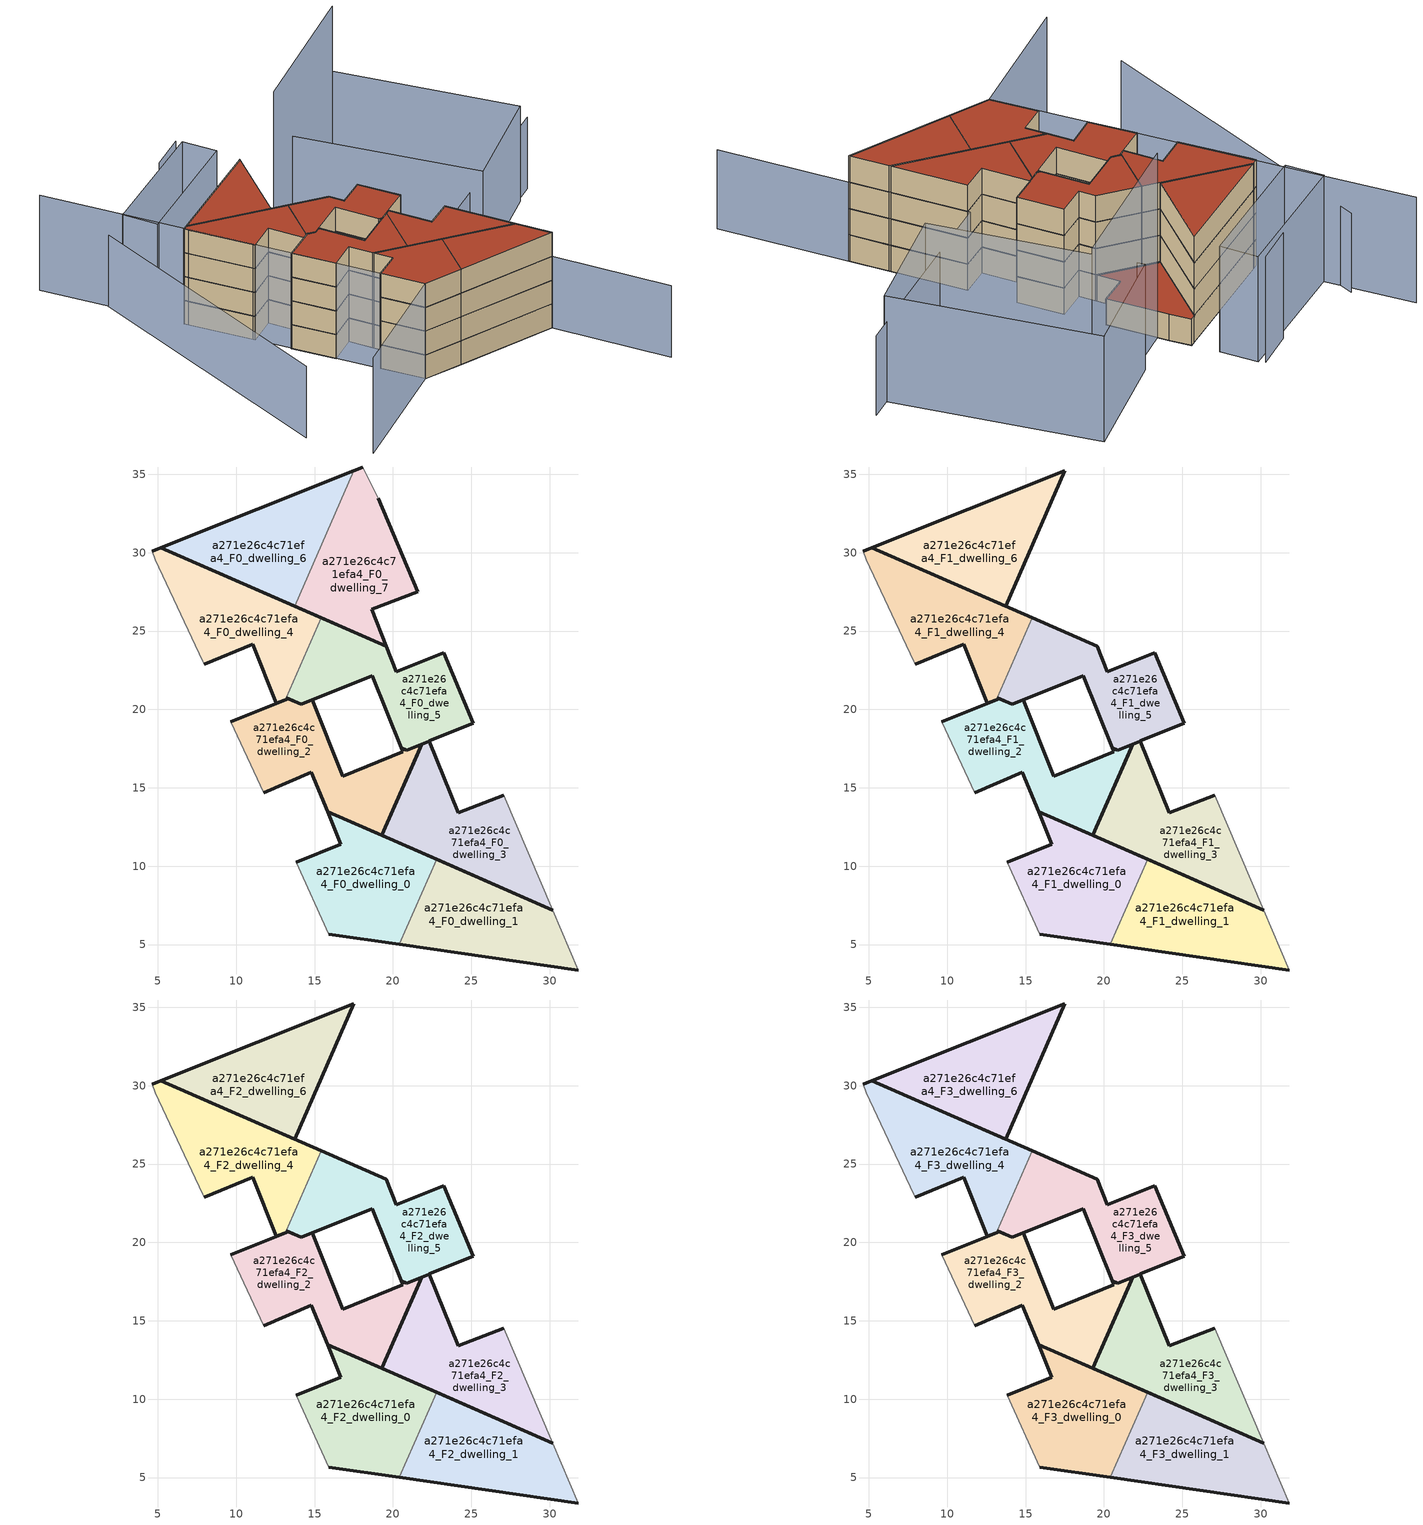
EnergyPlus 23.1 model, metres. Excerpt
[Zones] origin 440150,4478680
a271e26c4c71efa4_F0_dwelling_0
 floor ground (EU_floor_Construction): 20.41,5.02 22.78,10.44 15.83,13.48 16.68,11.39 13.83,10.24 15.92,5.67 z0
 wall outside (EU_wall_Construction): 20.41,5.02 15.92,5.67 / 13.83,10.24 16.68,11.39 15.83,13.48 22.78,10.44 z0:3
 wall adiabatic (EU_wall_Construction): 15.92,5.67 13.83,10.24 z0:3
 wall to a271e26c4c71efa4_F0_dwelling_1 (EU_wall_Construction): 22.78,10.44 20.41,5.02 z0:3
a271e26c4c71efa4_F0_dwelling_1
 floor ground (EU_floor_Construction): 31.83,3.38 30.21,7.2 22.78,10.44 20.41,5.02 z0
 wall outside (EU_wall_Construction): 22.78,10.44 30.21,7.2 / 31.83,3.38 20.41,5.02 z0:3
 wall adiabatic (EU_wall_Construction): 30.21,7.2 31.83,3.38 z0:3
a271e26c4c71efa4_F0_dwelling_2
 floor ground (EU_floor_Construction): 19.3,11.96 21.54,17.1 21.85,17.78 22.32,17.97 22.32,17.98 20.88,17.4 20.52,17.55 20.62,17.29 16.81,15.74 14.86,20.62 14.15,20.33 13.33,20.69 9.66,19.22 11.76,14.69 14.8,16 15.83,13.48 z0
 wall outside (EU_wall_Construction): 9.66,19.22 13.33,20.69 14.15,20.33 14.86,20.62 16.81,15.74 20.62,17.29 20.52,17.55 20.88,17.4 22.32,17.98 22.32,17.97 21.85,17.78 21.54,17.1 19.3,11.96 15.83,13.48 14.8,16 11.76,14.69 z0:3
 wall adiabatic (EU_wall_Construction): 11.76,14.69 9.66,19.22 z0:3
a271e26c4c71efa4_F0_dwelling_3
 floor ground (EU_floor_Construction): 30.21,7.2 27.08,14.54 24.17,13.4 22.32,17.97 21.85,17.78 19.3,11.96 z0
 wall outside (EU_wall_Construction): 30.21,7.2 19.3,11.96 21.85,17.78 22.32,17.97 24.17,13.4 27.08,14.54 z0:3
 wall adiabatic (EU_wall_Construction): 27.08,14.54 30.21,7.2 z0:3
a271e26c4c71efa4_F0_dwelling_4
 floor ground (EU_floor_Construction): 13.33,20.69 13.18,20.75 15.41,25.86 5.19,30.33 4.63,30.1 4.85,29.56 7.87,23.07 7.96,22.88 11.06,24.16 12.56,20.38 z0
 wall outside (EU_wall_Construction): 4.63,30.1 5.19,30.33 15.41,25.86 / 13.18,20.75 13.33,20.69 12.56,20.38 11.06,24.16 7.96,22.88 z0:3
 wall adiabatic (EU_wall_Construction): 7.96,22.88 7.87,23.07 4.85,29.56 4.63,30.1 z0:3
 wall to a271e26c4c71efa4_F0_dwelling_5 (EU_wall_Construction): 15.41,25.86 13.18,20.75 z0:3
a271e26c4c71efa4_F0_dwelling_5
 floor ground (EU_floor_Construction): 25.13,19.13 23.24,23.63 20.23,22.42 19.58,24.04 15.41,25.86 13.18,20.75 14.14,20.33 14.15,20.33 18.67,22.15 20.52,17.55 20.88,17.39 22.32,17.98 22.31,18.01 z0
 wall outside (EU_wall_Construction): 15.41,25.86 19.58,24.04 20.23,22.42 23.24,23.63 25.13,19.13 22.31,18.01 22.32,17.98 20.88,17.39 20.52,17.55 18.67,22.15 14.15,20.33 14.14,20.33 13.18,20.75 z0:3
a271e26c4c71efa4_F0_dwelling_6
 floor ground (EU_floor_Construction): 13.73,26.59 17.51,35.24 5.19,30.33 z0
 wall outside (EU_wall_Construction): 13.73,26.59 5.19,30.33 17.51,35.24 z0:3
 wall to a271e26c4c71efa4_F0_dwelling_7 (EU_wall_Construction): 17.51,35.24 13.73,26.59 z0:3
a271e26c4c71efa4_F0_dwelling_7
 floor ground (EU_floor_Construction): 19.58,24.04 18.66,26.38 21.57,27.51 19.06,33.46 18.08,35.47 17.51,35.24 13.73,26.59 z0
 wall outside (EU_wall_Construction): 17.51,35.24 18.08,35.47 / 19.06,33.46 21.57,27.51 18.66,26.38 19.58,24.04 13.73,26.59 z0:3
 wall adiabatic (EU_wall_Construction): 18.08,35.47 19.06,33.46 z0:3
 roof outside (EU_roof_Construction): 19.06,33.46 21.57,27.51 18.66,26.38 19.58,24.04 13.73,26.59 17.51,35.24 18.08,35.47 z3
a271e26c4c71efa4_F1_dwelling_0
 floor to a271e26c4c71efa4_F0_dwelling_0 (EU_floor_Construction): 20.41,5.02 22.78,10.44 15.83,13.48 16.68,11.39 13.83,10.24 15.92,5.67 z3
 wall outside (EU_wall_Construction): 20.41,5.02 15.92,5.67 / 13.83,10.24 16.68,11.39 15.83,13.48 22.78,10.44 z3:6
 wall adiabatic (EU_wall_Construction): 15.92,5.67 13.83,10.24 z3:6
 wall to a271e26c4c71efa4_F1_dwelling_1 (EU_wall_Construction): 22.78,10.44 20.41,5.02 z3:6
a271e26c4c71efa4_F1_dwelling_1
 floor to a271e26c4c71efa4_F0_dwelling_1 (EU_floor_Construction): 31.83,3.38 30.21,7.2 22.78,10.44 20.41,5.02 z3
 wall outside (EU_wall_Construction): 22.78,10.44 30.21,7.2 / 31.83,3.38 20.41,5.02 z3:6
 wall adiabatic (EU_wall_Construction): 30.21,7.2 31.83,3.38 z3:6
a271e26c4c71efa4_F1_dwelling_2
 floor to a271e26c4c71efa4_F0_dwelling_2 (EU_floor_Construction): 19.3,11.96 21.54,17.1 21.85,17.78 22.32,17.97 22.32,17.98 20.88,17.4 20.52,17.55 20.62,17.29 16.81,15.74 14.86,20.62 14.15,20.33 13.33,20.69 9.66,19.22 11.76,14.69 14.8,16 15.83,13.48 z3
 wall outside (EU_wall_Construction): 9.66,19.22 13.33,20.69 14.15,20.33 14.86,20.62 16.81,15.74 20.62,17.29 20.52,17.55 20.88,17.4 22.32,17.98 22.32,17.97 21.85,17.78 21.54,17.1 19.3,11.96 15.83,13.48 14.8,16 11.76,14.69 z3:6
 wall adiabatic (EU_wall_Construction): 11.76,14.69 9.66,19.22 z3:6
a271e26c4c71efa4_F1_dwelling_3
 floor to a271e26c4c71efa4_F0_dwelling_3 (EU_floor_Construction): 30.21,7.2 27.08,14.54 24.17,13.4 22.32,17.97 21.85,17.78 19.3,11.96 z3
 wall outside (EU_wall_Construction): 30.21,7.2 19.3,11.96 21.85,17.78 22.32,17.97 24.17,13.4 27.08,14.54 z3:6
 wall adiabatic (EU_wall_Construction): 27.08,14.54 30.21,7.2 z3:6
a271e26c4c71efa4_F1_dwelling_4
 floor to a271e26c4c71efa4_F0_dwelling_4 (EU_floor_Construction): 13.33,20.69 13.18,20.75 15.41,25.86 5.19,30.33 4.63,30.1 4.85,29.56 7.87,23.07 7.96,22.88 11.06,24.16 12.56,20.38 z3
 wall outside (EU_wall_Construction): 4.63,30.1 5.19,30.33 15.41,25.86 / 13.18,20.75 13.33,20.69 12.56,20.38 11.06,24.16 7.96,22.88 z3:6
 wall adiabatic (EU_wall_Construction): 7.96,22.88 7.87,23.07 4.85,29.56 4.63,30.1 z3:6
 wall to a271e26c4c71efa4_F1_dwelling_5 (EU_wall_Construction): 15.41,25.86 13.18,20.75 z3:6
a271e26c4c71efa4_F1_dwelling_5
 floor to a271e26c4c71efa4_F0_dwelling_5 (EU_floor_Construction): 25.13,19.13 23.24,23.63 20.23,22.42 19.58,24.04 15.41,25.86 13.18,20.75 14.14,20.33 14.15,20.33 18.67,22.15 20.52,17.55 20.88,17.39 22.32,17.98 22.31,18.01 z3
 wall outside (EU_wall_Construction): 15.41,25.86 19.58,24.04 20.23,22.42 23.24,23.63 25.13,19.13 22.31,18.01 22.32,17.98 20.88,17.39 20.52,17.55 18.67,22.15 14.15,20.33 14.14,20.33 13.18,20.75 z3:6
a271e26c4c71efa4_F1_dwelling_6
 floor to a271e26c4c71efa4_F0_dwelling_6 (EU_floor_Construction): 13.73,26.59 17.51,35.24 5.19,30.33 z3
 wall outside (EU_wall_Construction): 13.73,26.59 5.19,30.33 17.51,35.24 13.73,26.59 z3:6
a271e26c4c71efa4_F2_dwelling_0
 floor to a271e26c4c71efa4_F1_dwelling_0 (EU_floor_Construction): 20.41,5.02 22.78,10.44 15.83,13.48 16.68,11.39 13.83,10.24 15.92,5.67 z6
 wall outside (EU_wall_Construction): 20.41,5.02 15.92,5.67 / 13.83,10.24 16.68,11.39 15.83,13.48 22.78,10.44 z6:9
 wall adiabatic (EU_wall_Construction): 15.92,5.67 13.83,10.24 z6:9
 wall to a271e26c4c71efa4_F2_dwelling_1 (EU_wall_Construction): 22.78,10.44 20.41,5.02 z6:9
a271e26c4c71efa4_F2_dwelling_1
 floor to a271e26c4c71efa4_F1_dwelling_1 (EU_floor_Construction): 31.83,3.38 30.21,7.2 22.78,10.44 20.41,5.02 z6
 wall outside (EU_wall_Construction): 22.78,10.44 30.21,7.2 / 31.83,3.38 20.41,5.02 z6:9
 wall adiabatic (EU_wall_Construction): 30.21,7.2 31.83,3.38 z6:9
a271e26c4c71efa4_F2_dwelling_2
 floor to a271e26c4c71efa4_F1_dwelling_2 (EU_floor_Construction): 19.3,11.96 21.54,17.1 21.85,17.78 22.32,17.97 22.32,17.98 20.88,17.4 20.52,17.55 20.62,17.29 16.81,15.74 14.86,20.62 14.15,20.33 13.33,20.69 9.66,19.22 11.76,14.69 14.8,16 15.83,13.48 z6
 wall outside (EU_wall_Construction): 9.66,19.22 13.33,20.69 14.15,20.33 14.86,20.62 16.81,15.74 20.62,17.29 20.52,17.55 20.88,17.4 22.32,17.98 22.32,17.97 21.85,17.78 21.54,17.1 19.3,11.96 15.83,13.48 14.8,16 11.76,14.69 z6:9
 wall adiabatic (EU_wall_Construction): 11.76,14.69 9.66,19.22 z6:9
a271e26c4c71efa4_F2_dwelling_3
 floor to a271e26c4c71efa4_F1_dwelling_3 (EU_floor_Construction): 30.21,7.2 27.08,14.54 24.17,13.4 22.32,17.97 21.85,17.78 19.3,11.96 z6
 wall outside (EU_wall_Construction): 30.21,7.2 19.3,11.96 21.85,17.78 22.32,17.97 24.17,13.4 27.08,14.54 z6:9
 wall adiabatic (EU_wall_Construction): 27.08,14.54 30.21,7.2 z6:9
a271e26c4c71efa4_F2_dwelling_4
 floor to a271e26c4c71efa4_F1_dwelling_4 (EU_floor_Construction): 13.33,20.69 13.18,20.75 15.41,25.86 5.19,30.33 4.63,30.1 4.85,29.56 7.87,23.07 7.96,22.88 11.06,24.16 12.56,20.38 z6
 wall outside (EU_wall_Construction): 4.63,30.1 5.19,30.33 15.41,25.86 / 13.18,20.75 13.33,20.69 12.56,20.38 11.06,24.16 7.96,22.88 z6:9
 wall adiabatic (EU_wall_Construction): 7.96,22.88 7.87,23.07 4.85,29.56 4.63,30.1 z6:9
 wall to a271e26c4c71efa4_F2_dwelling_5 (EU_wall_Construction): 15.41,25.86 13.18,20.75 z6:9
a271e26c4c71efa4_F2_dwelling_5
 floor to a271e26c4c71efa4_F1_dwelling_5 (EU_floor_Construction): 25.13,19.13 23.24,23.63 20.23,22.42 19.58,24.04 15.41,25.86 13.18,20.75 14.14,20.33 14.15,20.33 18.67,22.15 20.52,17.55 20.88,17.39 22.32,17.98 22.31,18.01 z6
 wall outside (EU_wall_Construction): 15.41,25.86 19.58,24.04 20.23,22.42 23.24,23.63 25.13,19.13 22.31,18.01 22.32,17.98 20.88,17.39 20.52,17.55 18.67,22.15 14.15,20.33 14.14,20.33 13.18,20.75 z6:9
a271e26c4c71efa4_F2_dwelling_6
 floor to a271e26c4c71efa4_F1_dwelling_6 (EU_floor_Construction): 13.73,26.59 17.51,35.24 5.19,30.33 z6
 wall outside (EU_wall_Construction): 13.73,26.59 5.19,30.33 17.51,35.24 13.73,26.59 z6:9
a271e26c4c71efa4_F3_dwelling_0
 floor to a271e26c4c71efa4_F2_dwelling_0 (EU_floor_Construction): 20.41,5.02 22.78,10.44 15.83,13.48 16.68,11.39 13.83,10.24 15.92,5.67 z9
 wall outside (EU_wall_Construction): 20.41,5.02 15.92,5.67 / 13.83,10.24 16.68,11.39 15.83,13.48 22.78,10.44 z9:12
 wall adiabatic (EU_wall_Construction): 15.92,5.67 13.83,10.24 z9:12
 wall to a271e26c4c71efa4_F3_dwelling_1 (EU_wall_Construction): 22.78,10.44 20.41,5.02 z9:12
 roof outside (EU_roof_Construction): 22.78,10.44 20.41,5.02 15.92,5.67 13.83,10.24 16.68,11.39 15.83,13.48 z12
a271e26c4c71efa4_F3_dwelling_1
 floor to a271e26c4c71efa4_F2_dwelling_1 (EU_floor_Construction): 31.83,3.38 30.21,7.2 22.78,10.44 20.41,5.02 z9
 wall outside (EU_wall_Construction): 22.78,10.44 30.21,7.2 / 31.83,3.38 20.41,5.02 z9:12
 wall adiabatic (EU_wall_Construction): 30.21,7.2 31.83,3.38 z9:12
 roof outside (EU_roof_Construction): 30.21,7.2 31.83,3.38 20.41,5.02 22.78,10.44 z12
a271e26c4c71efa4_F3_dwelling_2
 floor to a271e26c4c71efa4_F2_dwelling_2 (EU_floor_Construction): 19.3,11.96 21.54,17.1 21.85,17.78 22.32,17.97 22.32,17.98 20.88,17.4 20.52,17.55 20.62,17.29 16.81,15.74 14.86,20.62 14.15,20.33 13.33,20.69 9.66,19.22 11.76,14.69 14.8,16 15.83,13.48 z9
 wall outside (EU_wall_Construction): 9.66,19.22 13.33,20.69 14.15,20.33 14.86,20.62 16.81,15.74 20.62,17.29 20.52,17.55 20.88,17.4 22.32,17.98 22.32,17.97 21.85,17.78 21.54,17.1 19.3,11.96 15.83,13.48 14.8,16 11.76,14.69 z9:12
 wall adiabatic (EU_wall_Construction): 11.76,14.69 9.66,19.22 z9:12
 roof outside (EU_roof_Construction): 22.32,17.98 22.32,17.97 21.85,17.78 21.54,17.1 19.3,11.96 15.83,13.48 14.8,16 11.76,14.69 9.66,19.22 13.33,20.69 14.15,20.33 14.86,20.62 16.81,15.74 20.62,17.29 20.52,17.55 20.88,17.4 z12
a271e26c4c71efa4_F3_dwelling_3
 floor to a271e26c4c71efa4_F2_dwelling_3 (EU_floor_Construction): 30.21,7.2 27.08,14.54 24.17,13.4 22.32,17.97 21.85,17.78 19.3,11.96 z9
 wall outside (EU_wall_Construction): 30.21,7.2 19.3,11.96 21.85,17.78 22.32,17.97 24.17,13.4 27.08,14.54 z9:12
 wall adiabatic (EU_wall_Construction): 27.08,14.54 30.21,7.2 z9:12
 roof outside (EU_roof_Construction): 27.08,14.54 30.21,7.2 19.3,11.96 21.85,17.78 22.32,17.97 24.17,13.4 z12
a271e26c4c71efa4_F3_dwelling_4
 floor to a271e26c4c71efa4_F2_dwelling_4 (EU_floor_Construction): 13.33,20.69 13.18,20.75 15.41,25.86 5.19,30.33 4.63,30.1 4.85,29.56 7.87,23.07 7.96,22.88 11.06,24.16 12.56,20.38 z9
 wall outside (EU_wall_Construction): 4.63,30.1 5.19,30.33 15.41,25.86 / 13.18,20.75 13.33,20.69 12.56,20.38 11.06,24.16 7.96,22.88 z9:12
 wall adiabatic (EU_wall_Construction): 7.96,22.88 7.87,23.07 4.85,29.56 4.63,30.1 z9:12
 wall to a271e26c4c71efa4_F3_dwelling_5 (EU_wall_Construction): 15.41,25.86 13.18,20.75 z9:12
 roof outside (EU_roof_Construction): 15.41,25.86 13.18,20.75 13.33,20.69 12.56,20.38 11.06,24.16 7.96,22.88 7.87,23.07 4.85,29.56 4.63,30.1 5.19,30.33 z12
a271e26c4c71efa4_F3_dwelling_5
 floor to a271e26c4c71efa4_F2_dwelling_5 (EU_floor_Construction): 25.13,19.13 23.24,23.63 20.23,22.42 19.58,24.04 15.41,25.86 13.18,20.75 14.14,20.33 14.15,20.33 18.67,22.15 20.52,17.55 20.88,17.39 22.32,17.98 22.31,18.01 z9
 wall outside (EU_wall_Construction): 15.41,25.86 19.58,24.04 20.23,22.42 23.24,23.63 25.13,19.13 22.31,18.01 22.32,17.98 20.88,17.39 20.52,17.55 18.67,22.15 14.15,20.33 14.14,20.33 13.18,20.75 z9:12
 roof outside (EU_roof_Construction): 23.24,23.63 25.13,19.13 22.31,18.01 22.32,17.98 20.88,17.39 20.52,17.55 18.67,22.15 14.15,20.33 14.14,20.33 13.18,20.75 15.41,25.86 19.58,24.04 20.23,22.42 z12
a271e26c4c71efa4_F3_dwelling_6
 floor to a271e26c4c71efa4_F2_dwelling_6 (EU_floor_Construction): 13.73,26.59 17.51,35.24 5.19,30.33 z9
 wall outside (EU_wall_Construction): 13.73,26.59 5.19,30.33 17.51,35.24 13.73,26.59 z9:12
 roof outside (EU_roof_Construction): 17.51,35.24 13.73,26.59 5.19,30.33 z12
shading: 1.27,39.42 -0.38,6.43 / 37.09,-8.97 26.98,14.79 / 26.98,14.79 47.31,23.45 z0:9; -1.99,44.79 15.92,5.67 / 15.92,5.67 2.75,-0.36 / 14.94,42.2 11.03,40.52 / 1.78,36.28 15.4,41.72 / 15.4,41.72 16.87,38.03 / 16.87,38.03 3.26,32.59 / 3.26,32.59 1.78,36.28 / 34.87,41.28 45.21,22.3 / 45.21,22.3 34.28,16.35 / 34.28,16.35 23.94,35.32 / 23.94,35.32 34.87,41.28 z0:12; 34.68,39.45 19.55,32.34 z0:21
[Building]
EU S2 Campaign: North Axis=0; Terrain=City; Solar Distribution=FullExterior
[Site:Location]
Madrid: Latitude=40.5; Longitude=-3.5; Time Zone=1; Elevation=609
[SizingPeriod:WeatherFileDays]
AnnualSizingPeriod: Begin Month=1; Begin Day of Month=1; End Month=12; End Day of Month=31; Day of Week for Start Day=Monday; Use Weather File Daylight Saving Period=No; Use Weather File Rain and Snow Indicators=No
[MATERIAL]
EU_InternalMass_Material: Roughness=MediumRough; Thickness=0.1; Conductivity=1; Density=1800; Specific Heat=900; Thermal Absorptance=0.9; Solar Absorptance=0.7; Visible Absorptance=0.7
[MATERIAL:NOMASS] Roughness=MediumRough; Thermal Absorptance=0.9; Solar Absorptance=0.7; Visible Absorptance=0.7
Name | Thermal Resistance
EU_wall_NoMass | 0.419739
EU_roof_NoMass | 0.352165
EU_floor_NoMass | 0.608284
[CONSTRUCTION]
EU_wall_Construction: EU_wall_NoMass
EU_roof_Construction: EU_roof_NoMass
EU_floor_Construction: EU_floor_NoMass
EU_InternalMass_Construction: EU_InternalMass_Material
[ZONE] Type=1; Multiplier=1; Ceiling Height=autocalculate; Floor Area=autocalculate; Part of Total Floor Area=Yes
Name | Volume
a271e26c4c71efa4_F0_dwelling_0; a271e26c4c71efa4_F1_dwelling_0; a271e26c4c71efa4_F2_dwelling_0; a271e26c4c71efa4_F3_dwelling_0 | 133.31
a271e26c4c71efa4_F0_dwelling_1; a271e26c4c71efa4_F1_dwelling_1; a271e26c4c71efa4_F2_dwelling_1; a271e26c4c71efa4_F3_dwelling_1 | 133.318
a271e26c4c71efa4_F0_dwelling_2; a271e26c4c71efa4_F1_dwelling_2; a271e26c4c71efa4_F2_dwelling_2; a271e26c4c71efa4_F3_dwelling_2 | 135.156
a271e26c4c71efa4_F0_dwelling_3; a271e26c4c71efa4_F1_dwelling_3; a271e26c4c71efa4_F2_dwelling_3; a271e26c4c71efa4_F3_dwelling_3 | 136.526
a271e26c4c71efa4_F0_dwelling_4; a271e26c4c71efa4_F1_dwelling_4; a271e26c4c71efa4_F2_dwelling_4; a271e26c4c71efa4_F3_dwelling_4 | 134.8
a271e26c4c71efa4_F0_dwelling_5; a271e26c4c71efa4_F1_dwelling_5; a271e26c4c71efa4_F2_dwelling_5; a271e26c4c71efa4_F3_dwelling_5 | 132.651
a271e26c4c71efa4_F0_dwelling_6; a271e26c4c71efa4_F1_dwelling_6; a271e26c4c71efa4_F2_dwelling_6; a271e26c4c71efa4_F3_dwelling_6 | 131.941
a271e26c4c71efa4_F0_dwelling_7 | 131.92
[INTERNALMASS] Construction=EU_InternalMass_Construction
Name | Zone or ZoneList | Surface Area
a271e26c4c71efa4_F0_dwelling_0_EU_InternalMass | a271e26c4c71efa4_F0_dwelling_0 | 44.4369
a271e26c4c71efa4_F0_dwelling_1_EU_InternalMass | a271e26c4c71efa4_F0_dwelling_1 | 44.4393
a271e26c4c71efa4_F0_dwelling_2_EU_InternalMass | a271e26c4c71efa4_F0_dwelling_2 | 45.0594
a271e26c4c71efa4_F0_dwelling_3_EU_InternalMass | a271e26c4c71efa4_F0_dwelling_3 | 45.518
a271e26c4c71efa4_F0_dwelling_4_EU_InternalMass | a271e26c4c71efa4_F0_dwelling_4 | 44.9338
a271e26c4c71efa4_F0_dwelling_5_EU_InternalMass | a271e26c4c71efa4_F0_dwelling_5 | 44.2156
a271e26c4c71efa4_F0_dwelling_6_EU_InternalMass | a271e26c4c71efa4_F0_dwelling_6 | 43.9804
a271e26c4c71efa4_F0_dwelling_7_EU_InternalMass | a271e26c4c71efa4_F0_dwelling_7 | 43.9731
a271e26c4c71efa4_F1_dwelling_0_EU_InternalMass | a271e26c4c71efa4_F1_dwelling_0 | 60.6948
a271e26c4c71efa4_F1_dwelling_1_EU_InternalMass | a271e26c4c71efa4_F1_dwelling_1 | 58.154
a271e26c4c71efa4_F1_dwelling_2_EU_InternalMass | a271e26c4c71efa4_F1_dwelling_2 | 59.42
a271e26c4c71efa4_F1_dwelling_3_EU_InternalMass | a271e26c4c71efa4_F1_dwelling_3 | 50.4981
a271e26c4c71efa4_F1_dwelling_4_EU_InternalMass | a271e26c4c71efa4_F1_dwelling_4 | 43.5434
a271e26c4c71efa4_F1_dwelling_5_EU_InternalMass | a271e26c4c71efa4_F1_dwelling_5 | 39.678
a271e26c4c71efa4_F1_dwelling_6_EU_InternalMass | a271e26c4c71efa4_F1_dwelling_6 | 44.5754
a271e26c4c71efa4_F2_dwelling_0_EU_InternalMass | a271e26c4c71efa4_F2_dwelling_0 | 60.6948
a271e26c4c71efa4_F2_dwelling_1_EU_InternalMass | a271e26c4c71efa4_F2_dwelling_1 | 58.154
a271e26c4c71efa4_F2_dwelling_2_EU_InternalMass | a271e26c4c71efa4_F2_dwelling_2 | 59.42
a271e26c4c71efa4_F2_dwelling_3_EU_InternalMass | a271e26c4c71efa4_F2_dwelling_3 | 50.4981
a271e26c4c71efa4_F2_dwelling_4_EU_InternalMass | a271e26c4c71efa4_F2_dwelling_4 | 43.5434
a271e26c4c71efa4_F2_dwelling_5_EU_InternalMass | a271e26c4c71efa4_F2_dwelling_5 | 39.678
a271e26c4c71efa4_F2_dwelling_6_EU_InternalMass | a271e26c4c71efa4_F2_dwelling_6 | 44.5754
a271e26c4c71efa4_F3_dwelling_0_EU_InternalMass | a271e26c4c71efa4_F3_dwelling_0 | 60.6948
a271e26c4c71efa4_F3_dwelling_1_EU_InternalMass | a271e26c4c71efa4_F3_dwelling_1 | 58.154
a271e26c4c71efa4_F3_dwelling_2_EU_InternalMass | a271e26c4c71efa4_F3_dwelling_2 | 59.42
a271e26c4c71efa4_F3_dwelling_3_EU_InternalMass | a271e26c4c71efa4_F3_dwelling_3 | 50.4981
a271e26c4c71efa4_F3_dwelling_4_EU_InternalMass | a271e26c4c71efa4_F3_dwelling_4 | 43.5434
a271e26c4c71efa4_F3_dwelling_5_EU_InternalMass | a271e26c4c71efa4_F3_dwelling_5 | 39.678
a271e26c4c71efa4_F3_dwelling_6_EU_InternalMass | a271e26c4c71efa4_F3_dwelling_6 | 44.5754
[OTHEREQUIPMENT] Fuel Type=Electricity; Design Level Calculation Method=Watts/Area; Power per Zone Floor Area=1; Fraction Latent=0; Fraction Radiant=0; Fraction Lost=0; Carbon Dioxide Generation Rate=0; EndUse Subcategory=EU_Step8_InternalGains
Name | Zone or ZoneList or Space or SpaceList | Schedule
EU_Step8_InternalGain_a271e26c4c71efa4_F0_dwelling_0_f000 | a271e26c4c71efa4_F0_dwelling_0 | EU_Step8_GainSchedule_a271e26c4c71efa4_F0_dwelling_0_f000
EU_Step8_InternalGain_a271e26c4c71efa4_F0_dwelling_1_f000 | a271e26c4c71efa4_F0_dwelling_1 | EU_Step8_GainSchedule_a271e26c4c71efa4_F0_dwelling_1_f000
EU_Step8_InternalGain_a271e26c4c71efa4_F0_dwelling_2_f000 | a271e26c4c71efa4_F0_dwelling_2 | EU_Step8_GainSchedule_a271e26c4c71efa4_F0_dwelling_2_f000
EU_Step8_InternalGain_a271e26c4c71efa4_F0_dwelling_3_f000 | a271e26c4c71efa4_F0_dwelling_3 | EU_Step8_GainSchedule_a271e26c4c71efa4_F0_dwelling_3_f000
EU_Step8_InternalGain_a271e26c4c71efa4_F0_dwelling_4_f000 | a271e26c4c71efa4_F0_dwelling_4 | EU_Step8_GainSchedule_a271e26c4c71efa4_F0_dwelling_4_f000
EU_Step8_InternalGain_a271e26c4c71efa4_F0_dwelling_5_f000 | a271e26c4c71efa4_F0_dwelling_5 | EU_Step8_GainSchedule_a271e26c4c71efa4_F0_dwelling_5_f000
EU_Step8_InternalGain_a271e26c4c71efa4_F0_dwelling_6_f000 | a271e26c4c71efa4_F0_dwelling_6 | EU_Step8_GainSchedule_a271e26c4c71efa4_F0_dwelling_6_f000
EU_Step8_InternalGain_a271e26c4c71efa4_F0_dwelling_7_f000 | a271e26c4c71efa4_F0_dwelling_7 | EU_Step8_GainSchedule_a271e26c4c71efa4_F0_dwelling_7_f000
EU_Step8_InternalGain_a271e26c4c71efa4_F1_dwelling_0_f000 | a271e26c4c71efa4_F1_dwelling_0 | EU_Step8_GainSchedule_a271e26c4c71efa4_F1_dwelling_0_f000
EU_Step8_InternalGain_a271e26c4c71efa4_F1_dwelling_1_f000 | a271e26c4c71efa4_F1_dwelling_1 | EU_Step8_GainSchedule_a271e26c4c71efa4_F1_dwelling_1_f000
EU_Step8_InternalGain_a271e26c4c71efa4_F1_dwelling_2_f000 | a271e26c4c71efa4_F1_dwelling_2 | EU_Step8_GainSchedule_a271e26c4c71efa4_F1_dwelling_2_f000
EU_Step8_InternalGain_a271e26c4c71efa4_F1_dwelling_3_f000 | a271e26c4c71efa4_F1_dwelling_3 | EU_Step8_GainSchedule_a271e26c4c71efa4_F1_dwelling_3_f000
EU_Step8_InternalGain_a271e26c4c71efa4_F1_dwelling_4_f000 | a271e26c4c71efa4_F1_dwelling_4 | EU_Step8_GainSchedule_a271e26c4c71efa4_F1_dwelling_4_f000
EU_Step8_InternalGain_a271e26c4c71efa4_F1_dwelling_5_f000 | a271e26c4c71efa4_F1_dwelling_5 | EU_Step8_GainSchedule_a271e26c4c71efa4_F1_dwelling_5_f000
EU_Step8_InternalGain_a271e26c4c71efa4_F1_dwelling_6_f000 | a271e26c4c71efa4_F1_dwelling_6 | EU_Step8_GainSchedule_a271e26c4c71efa4_F1_dwelling_6_f000
EU_Step8_InternalGain_a271e26c4c71efa4_F2_dwelling_0_f000 | a271e26c4c71efa4_F2_dwelling_0 | EU_Step8_GainSchedule_a271e26c4c71efa4_F2_dwelling_0_f000
EU_Step8_InternalGain_a271e26c4c71efa4_F2_dwelling_1_f000 | a271e26c4c71efa4_F2_dwelling_1 | EU_Step8_GainSchedule_a271e26c4c71efa4_F2_dwelling_1_f000
EU_Step8_InternalGain_a271e26c4c71efa4_F2_dwelling_2_f000 | a271e26c4c71efa4_F2_dwelling_2 | EU_Step8_GainSchedule_a271e26c4c71efa4_F2_dwelling_2_f000
EU_Step8_InternalGain_a271e26c4c71efa4_F2_dwelling_3_f000 | a271e26c4c71efa4_F2_dwelling_3 | EU_Step8_GainSchedule_a271e26c4c71efa4_F2_dwelling_3_f000
EU_Step8_InternalGain_a271e26c4c71efa4_F2_dwelling_4_f000 | a271e26c4c71efa4_F2_dwelling_4 | EU_Step8_GainSchedule_a271e26c4c71efa4_F2_dwelling_4_f000
EU_Step8_InternalGain_a271e26c4c71efa4_F2_dwelling_5_f000 | a271e26c4c71efa4_F2_dwelling_5 | EU_Step8_GainSchedule_a271e26c4c71efa4_F2_dwelling_5_f000
EU_Step8_InternalGain_a271e26c4c71efa4_F2_dwelling_6_f000 | a271e26c4c71efa4_F2_dwelling_6 | EU_Step8_GainSchedule_a271e26c4c71efa4_F2_dwelling_6_f000
EU_Step8_InternalGain_a271e26c4c71efa4_F3_dwelling_0_f000 | a271e26c4c71efa4_F3_dwelling_0 | EU_Step8_GainSchedule_a271e26c4c71efa4_F3_dwelling_0_f000
EU_Step8_InternalGain_a271e26c4c71efa4_F3_dwelling_1_f000 | a271e26c4c71efa4_F3_dwelling_1 | EU_Step8_GainSchedule_a271e26c4c71efa4_F3_dwelling_1_f000
EU_Step8_InternalGain_a271e26c4c71efa4_F3_dwelling_2_f000 | a271e26c4c71efa4_F3_dwelling_2 | EU_Step8_GainSchedule_a271e26c4c71efa4_F3_dwelling_2_f000
EU_Step8_InternalGain_a271e26c4c71efa4_F3_dwelling_3_f000 | a271e26c4c71efa4_F3_dwelling_3 | EU_Step8_GainSchedule_a271e26c4c71efa4_F3_dwelling_3_f000
EU_Step8_InternalGain_a271e26c4c71efa4_F3_dwelling_4_f000 | a271e26c4c71efa4_F3_dwelling_4 | EU_Step8_GainSchedule_a271e26c4c71efa4_F3_dwelling_4_f000
EU_Step8_InternalGain_a271e26c4c71efa4_F3_dwelling_5_f000 | a271e26c4c71efa4_F3_dwelling_5 | EU_Step8_GainSchedule_a271e26c4c71efa4_F3_dwelling_5_f000
EU_Step8_InternalGain_a271e26c4c71efa4_F3_dwelling_6_f000 | a271e26c4c71efa4_F3_dwelling_6 | EU_Step8_GainSchedule_a271e26c4c71efa4_F3_dwelling_6_f000
[ZONEVENTILATION:DESIGNFLOWRATE] Schedule=EU_AlwaysOn; Design Flow Rate Calculation Method=AirChanges/Hour; Air Changes per Hour=0.703302; Ventilation Type=Natural; Fan Pressure Rise=0; Fan Total Efficiency=1; Constant Term Coefficient=1; Temperature Term Coefficient=0; Velocity Term Coefficient=0; Velocity Squared Term Coefficient=0; Minimum Indoor Temperature=-100; Maximum Indoor Temperature=100; Delta Temperature=-100; Minimum Outdoor Temperature=-100; Maximum Outdoor Temperature=100; Maximum Wind Speed=40
Name | Zone or ZoneList or Space or SpaceList
EU_ConstantAir_a271e26c4c71efa4_F0_dwelling_0 | a271e26c4c71efa4_F0_dwelling_0
EU_ConstantAir_a271e26c4c71efa4_F0_dwelling_1 | a271e26c4c71efa4_F0_dwelling_1
EU_ConstantAir_a271e26c4c71efa4_F0_dwelling_2 | a271e26c4c71efa4_F0_dwelling_2
EU_ConstantAir_a271e26c4c71efa4_F0_dwelling_3 | a271e26c4c71efa4_F0_dwelling_3
EU_ConstantAir_a271e26c4c71efa4_F0_dwelling_4 | a271e26c4c71efa4_F0_dwelling_4
EU_ConstantAir_a271e26c4c71efa4_F0_dwelling_5 | a271e26c4c71efa4_F0_dwelling_5
EU_ConstantAir_a271e26c4c71efa4_F0_dwelling_6 | a271e26c4c71efa4_F0_dwelling_6
EU_ConstantAir_a271e26c4c71efa4_F0_dwelling_7 | a271e26c4c71efa4_F0_dwelling_7
EU_ConstantAir_a271e26c4c71efa4_F1_dwelling_0 | a271e26c4c71efa4_F1_dwelling_0
EU_ConstantAir_a271e26c4c71efa4_F1_dwelling_1 | a271e26c4c71efa4_F1_dwelling_1
EU_ConstantAir_a271e26c4c71efa4_F1_dwelling_2 | a271e26c4c71efa4_F1_dwelling_2
EU_ConstantAir_a271e26c4c71efa4_F1_dwelling_3 | a271e26c4c71efa4_F1_dwelling_3
EU_ConstantAir_a271e26c4c71efa4_F1_dwelling_4 | a271e26c4c71efa4_F1_dwelling_4
EU_ConstantAir_a271e26c4c71efa4_F1_dwelling_5 | a271e26c4c71efa4_F1_dwelling_5
EU_ConstantAir_a271e26c4c71efa4_F1_dwelling_6 | a271e26c4c71efa4_F1_dwelling_6
EU_ConstantAir_a271e26c4c71efa4_F2_dwelling_0 | a271e26c4c71efa4_F2_dwelling_0
EU_ConstantAir_a271e26c4c71efa4_F2_dwelling_1 | a271e26c4c71efa4_F2_dwelling_1
EU_ConstantAir_a271e26c4c71efa4_F2_dwelling_2 | a271e26c4c71efa4_F2_dwelling_2
EU_ConstantAir_a271e26c4c71efa4_F2_dwelling_3 | a271e26c4c71efa4_F2_dwelling_3
EU_ConstantAir_a271e26c4c71efa4_F2_dwelling_4 | a271e26c4c71efa4_F2_dwelling_4
EU_ConstantAir_a271e26c4c71efa4_F2_dwelling_5 | a271e26c4c71efa4_F2_dwelling_5
EU_ConstantAir_a271e26c4c71efa4_F2_dwelling_6 | a271e26c4c71efa4_F2_dwelling_6
EU_ConstantAir_a271e26c4c71efa4_F3_dwelling_0 | a271e26c4c71efa4_F3_dwelling_0
EU_ConstantAir_a271e26c4c71efa4_F3_dwelling_1 | a271e26c4c71efa4_F3_dwelling_1
EU_ConstantAir_a271e26c4c71efa4_F3_dwelling_2 | a271e26c4c71efa4_F3_dwelling_2
EU_ConstantAir_a271e26c4c71efa4_F3_dwelling_3 | a271e26c4c71efa4_F3_dwelling_3
EU_ConstantAir_a271e26c4c71efa4_F3_dwelling_4 | a271e26c4c71efa4_F3_dwelling_4
EU_ConstantAir_a271e26c4c71efa4_F3_dwelling_5 | a271e26c4c71efa4_F3_dwelling_5
EU_ConstantAir_a271e26c4c71efa4_F3_dwelling_6 | a271e26c4c71efa4_F3_dwelling_6
[HVACTEMPLATE:THERMOSTAT] Constant Heating Setpoint=20; Constant Cooling Setpoint=50
EU_HeatOnly_a271e26c4c71efa4_F0_dwelling_0; EU_HeatOnly_a271e26c4c71efa4_F0_dwelling_1; EU_HeatOnly_a271e26c4c71efa4_F0_dwelling_2; EU_HeatOnly_a271e26c4c71efa4_F0_dwelling_3; EU_HeatOnly_a271e26c4c71efa4_F0_dwelling_4; EU_HeatOnly_a271e26c4c71efa4_F0_dwelling_5; EU_HeatOnly_a271e26c4c71efa4_F0_dwelling_6; EU_HeatOnly_a271e26c4c71efa4_F0_dwelling_7; EU_HeatOnly_a271e26c4c71efa4_F1_dwelling_0; EU_HeatOnly_a271e26c4c71efa4_F1_dwelling_1; EU_HeatOnly_a271e26c4c71efa4_F1_dwelling_2; EU_HeatOnly_a271e26c4c71efa4_F1_dwelling_3; EU_HeatOnly_a271e26c4c71efa4_F1_dwelling_4; EU_HeatOnly_a271e26c4c71efa4_F1_dwelling_5; EU_HeatOnly_a271e26c4c71efa4_F1_dwelling_6; EU_HeatOnly_a271e26c4c71efa4_F2_dwelling_0; EU_HeatOnly_a271e26c4c71efa4_F2_dwelling_1; EU_HeatOnly_a271e26c4c71efa4_F2_dwelling_2; EU_HeatOnly_a271e26c4c71efa4_F2_dwelling_3; EU_HeatOnly_a271e26c4c71efa4_F2_dwelling_4; EU_HeatOnly_a271e26c4c71efa4_F2_dwelling_5; EU_HeatOnly_a271e26c4c71efa4_F2_dwelling_6; EU_HeatOnly_a271e26c4c71efa4_F3_dwelling_0; EU_HeatOnly_a271e26c4c71efa4_F3_dwelling_1; EU_HeatOnly_a271e26c4c71efa4_F3_dwelling_2; EU_HeatOnly_a271e26c4c71efa4_F3_dwelling_3; EU_HeatOnly_a271e26c4c71efa4_F3_dwelling_4; EU_HeatOnly_a271e26c4c71efa4_F3_dwelling_5; EU_HeatOnly_a271e26c4c71efa4_F3_dwelling_6
[HVACTEMPLATE:ZONE:IDEALLOADSAIRSYSTEM] System Availability Schedule=EU_AlwaysOn; Maximum Heating Supply Air Temperature=50; Minimum Cooling Supply Air Temperature=13; Maximum Heating Supply Air Humidity Ratio=0.0156; Minimum Cooling Supply Air Humidity Ratio=0.0077; Heating Limit=NoLimit; Cooling Limit=NoLimit; Heating Availability Schedule=EU_AlwaysOn; Cooling Availability Schedule=EU_CoolingOff; Dehumidification Control Type=ConstantSensibleHeatRatio; Cooling Sensible Heat Ratio=0.7; Dehumidification Setpoint=60; Humidification Control Type=None; Humidification Setpoint=30; Outdoor Air Method=None; Outdoor Air Flow Rate per Person=0.00944; Outdoor Air Flow Rate per Zone Floor Area=0; Outdoor Air Flow Rate per Zone=0; Demand Controlled Ventilation Type=None; Outdoor Air Economizer Type=NoEconomizer; Heat Recovery Type=None; Sensible Heat Recovery Effectiveness=0.7; Latent Heat Recovery Effectiveness=0.65
Name | Template Thermostat
a271e26c4c71efa4_F0_dwelling_0 | EU_HeatOnly_a271e26c4c71efa4_F0_dwelling_0
a271e26c4c71efa4_F0_dwelling_1 | EU_HeatOnly_a271e26c4c71efa4_F0_dwelling_1
a271e26c4c71efa4_F0_dwelling_2 | EU_HeatOnly_a271e26c4c71efa4_F0_dwelling_2
a271e26c4c71efa4_F0_dwelling_3 | EU_HeatOnly_a271e26c4c71efa4_F0_dwelling_3
a271e26c4c71efa4_F0_dwelling_4 | EU_HeatOnly_a271e26c4c71efa4_F0_dwelling_4
a271e26c4c71efa4_F0_dwelling_5 | EU_HeatOnly_a271e26c4c71efa4_F0_dwelling_5
a271e26c4c71efa4_F0_dwelling_6 | EU_HeatOnly_a271e26c4c71efa4_F0_dwelling_6
a271e26c4c71efa4_F0_dwelling_7 | EU_HeatOnly_a271e26c4c71efa4_F0_dwelling_7
a271e26c4c71efa4_F1_dwelling_0 | EU_HeatOnly_a271e26c4c71efa4_F1_dwelling_0
a271e26c4c71efa4_F1_dwelling_1 | EU_HeatOnly_a271e26c4c71efa4_F1_dwelling_1
a271e26c4c71efa4_F1_dwelling_2 | EU_HeatOnly_a271e26c4c71efa4_F1_dwelling_2
a271e26c4c71efa4_F1_dwelling_3 | EU_HeatOnly_a271e26c4c71efa4_F1_dwelling_3
a271e26c4c71efa4_F1_dwelling_4 | EU_HeatOnly_a271e26c4c71efa4_F1_dwelling_4
a271e26c4c71efa4_F1_dwelling_5 | EU_HeatOnly_a271e26c4c71efa4_F1_dwelling_5
a271e26c4c71efa4_F1_dwelling_6 | EU_HeatOnly_a271e26c4c71efa4_F1_dwelling_6
a271e26c4c71efa4_F2_dwelling_0 | EU_HeatOnly_a271e26c4c71efa4_F2_dwelling_0
a271e26c4c71efa4_F2_dwelling_1 | EU_HeatOnly_a271e26c4c71efa4_F2_dwelling_1
a271e26c4c71efa4_F2_dwelling_2 | EU_HeatOnly_a271e26c4c71efa4_F2_dwelling_2
a271e26c4c71efa4_F2_dwelling_3 | EU_HeatOnly_a271e26c4c71efa4_F2_dwelling_3
a271e26c4c71efa4_F2_dwelling_4 | EU_HeatOnly_a271e26c4c71efa4_F2_dwelling_4
a271e26c4c71efa4_F2_dwelling_5 | EU_HeatOnly_a271e26c4c71efa4_F2_dwelling_5
a271e26c4c71efa4_F2_dwelling_6 | EU_HeatOnly_a271e26c4c71efa4_F2_dwelling_6
a271e26c4c71efa4_F3_dwelling_0 | EU_HeatOnly_a271e26c4c71efa4_F3_dwelling_0
a271e26c4c71efa4_F3_dwelling_1 | EU_HeatOnly_a271e26c4c71efa4_F3_dwelling_1
a271e26c4c71efa4_F3_dwelling_2 | EU_HeatOnly_a271e26c4c71efa4_F3_dwelling_2
a271e26c4c71efa4_F3_dwelling_3 | EU_HeatOnly_a271e26c4c71efa4_F3_dwelling_3
a271e26c4c71efa4_F3_dwelling_4 | EU_HeatOnly_a271e26c4c71efa4_F3_dwelling_4
a271e26c4c71efa4_F3_dwelling_5 | EU_HeatOnly_a271e26c4c71efa4_F3_dwelling_5
a271e26c4c71efa4_F3_dwelling_6 | EU_HeatOnly_a271e26c4c71efa4_F3_dwelling_6
[SIZING:ZONE] Zone Cooling Design Supply Air Temperature Input Method=SupplyAirTemperature; Zone Cooling Design Supply Air Temperature=13; Zone Heating Design Supply Air Temperature Input Method=SupplyAirTemperature; Zone Heating Design Supply Air Temperature=50; Zone Cooling Design Supply Air Humidity Ratio=0.008; Zone Heating Design Supply Air Humidity Ratio=0.008; Cooling Design Air Flow Method=DesignDay; Cooling Design Air Flow Rate=0; Cooling Minimum Air Flow per Zone Floor Area=0.000762; Cooling Minimum Air Flow=0; Cooling Minimum Air Flow Fraction=0.2; Heating Design Air Flow Method=DesignDay; Heating Design Air Flow Rate=0; Heating Maximum Air Flow per Zone Floor Area=0.002032; Heating Maximum Air Flow=0.141576; Heating Maximum Air Flow Fraction=0.3; Account for Dedicated Outdoor Air System=No; Dedicated Outdoor Air System Control Strategy=NeutralSupplyAir; Dedicated Outdoor Air Low Setpoint Temperature for Design=autosize; Dedicated Outdoor Air High Setpoint Temperature for Design=autosize; Zone Load Sizing Method=Sensible Load Only No Latent Load; Zone Latent Cooling Design Supply Air Humidity Ratio Input Method=HumidityRatioDifference; Zone Cooling Design Supply Air Humidity Ratio Difference=0.005; Zone Latent Heating Design Supply Air Humidity Ratio Input Method=HumidityRatioDifference; Zone Humidification Design Supply Air Humidity Ratio Difference=0.005
a271e26c4c71efa4_F0_dwelling_0; a271e26c4c71efa4_F0_dwelling_1; a271e26c4c71efa4_F0_dwelling_2; a271e26c4c71efa4_F0_dwelling_3; a271e26c4c71efa4_F0_dwelling_4; a271e26c4c71efa4_F0_dwelling_5; a271e26c4c71efa4_F0_dwelling_6; a271e26c4c71efa4_F0_dwelling_7; a271e26c4c71efa4_F1_dwelling_0; a271e26c4c71efa4_F1_dwelling_1; a271e26c4c71efa4_F1_dwelling_2; a271e26c4c71efa4_F1_dwelling_3; a271e26c4c71efa4_F1_dwelling_4; a271e26c4c71efa4_F1_dwelling_5; a271e26c4c71efa4_F1_dwelling_6; a271e26c4c71efa4_F2_dwelling_0; a271e26c4c71efa4_F2_dwelling_1; a271e26c4c71efa4_F2_dwelling_2; a271e26c4c71efa4_F2_dwelling_3; a271e26c4c71efa4_F2_dwelling_4; a271e26c4c71efa4_F2_dwelling_5; a271e26c4c71efa4_F2_dwelling_6; a271e26c4c71efa4_F3_dwelling_0; a271e26c4c71efa4_F3_dwelling_1; a271e26c4c71efa4_F3_dwelling_2; a271e26c4c71efa4_F3_dwelling_3; a271e26c4c71efa4_F3_dwelling_4; a271e26c4c71efa4_F3_dwelling_5; a271e26c4c71efa4_F3_dwelling_6
[SCHEDULE:CONSTANT]
Name | Hourly Value
EU_AlwaysOn | 1
EU_CoolingOff | 0
[SCHEDULE:FILE] Column Number=1; Rows to Skip at Top=0; Number of Hours of Data=8760; Column Separator=Comma; Interpolate to Timestep=No; Minutes per Item=60; Adjust Schedule for Daylight Savings=Yes
Name | File
EU_Step8_GainSchedule_a271e26c4c71efa4_F0_dwelling_0_f000 | ../../schedules/a271e26c4c71efa4/a271e26c4c71efa4_F0_dwelling_0_f000_gain.csv
EU_Step8_GainSchedule_a271e26c4c71efa4_F0_dwelling_1_f000 | ../../schedules/a271e26c4c71efa4/a271e26c4c71efa4_F0_dwelling_1_f000_gain.csv
EU_Step8_GainSchedule_a271e26c4c71efa4_F0_dwelling_2_f000 | ../../schedules/a271e26c4c71efa4/a271e26c4c71efa4_F0_dwelling_2_f000_gain.csv
EU_Step8_GainSchedule_a271e26c4c71efa4_F0_dwelling_3_f000 | ../../schedules/a271e26c4c71efa4/a271e26c4c71efa4_F0_dwelling_3_f000_gain.csv
EU_Step8_GainSchedule_a271e26c4c71efa4_F0_dwelling_4_f000 | ../../schedules/a271e26c4c71efa4/a271e26c4c71efa4_F0_dwelling_4_f000_gain.csv
EU_Step8_GainSchedule_a271e26c4c71efa4_F0_dwelling_5_f000 | ../../schedules/a271e26c4c71efa4/a271e26c4c71efa4_F0_dwelling_5_f000_gain.csv
EU_Step8_GainSchedule_a271e26c4c71efa4_F0_dwelling_6_f000 | ../../schedules/a271e26c4c71efa4/a271e26c4c71efa4_F0_dwelling_6_f000_gain.csv
EU_Step8_GainSchedule_a271e26c4c71efa4_F0_dwelling_7_f000 | ../../schedules/a271e26c4c71efa4/a271e26c4c71efa4_F0_dwelling_7_f000_gain.csv
EU_Step8_GainSchedule_a271e26c4c71efa4_F1_dwelling_0_f000 | ../../schedules/a271e26c4c71efa4/a271e26c4c71efa4_F1_dwelling_0_f000_gain.csv
EU_Step8_GainSchedule_a271e26c4c71efa4_F1_dwelling_1_f000 | ../../schedules/a271e26c4c71efa4/a271e26c4c71efa4_F1_dwelling_1_f000_gain.csv
EU_Step8_GainSchedule_a271e26c4c71efa4_F1_dwelling_2_f000 | ../../schedules/a271e26c4c71efa4/a271e26c4c71efa4_F1_dwelling_2_f000_gain.csv
EU_Step8_GainSchedule_a271e26c4c71efa4_F1_dwelling_3_f000 | ../../schedules/a271e26c4c71efa4/a271e26c4c71efa4_F1_dwelling_3_f000_gain.csv
EU_Step8_GainSchedule_a271e26c4c71efa4_F1_dwelling_4_f000 | ../../schedules/a271e26c4c71efa4/a271e26c4c71efa4_F1_dwelling_4_f000_gain.csv
EU_Step8_GainSchedule_a271e26c4c71efa4_F1_dwelling_5_f000 | ../../schedules/a271e26c4c71efa4/a271e26c4c71efa4_F1_dwelling_5_f000_gain.csv
EU_Step8_GainSchedule_a271e26c4c71efa4_F1_dwelling_6_f000 | ../../schedules/a271e26c4c71efa4/a271e26c4c71efa4_F1_dwelling_6_f000_gain.csv
EU_Step8_GainSchedule_a271e26c4c71efa4_F2_dwelling_0_f000 | ../../schedules/a271e26c4c71efa4/a271e26c4c71efa4_F2_dwelling_0_f000_gain.csv
EU_Step8_GainSchedule_a271e26c4c71efa4_F2_dwelling_1_f000 | ../../schedules/a271e26c4c71efa4/a271e26c4c71efa4_F2_dwelling_1_f000_gain.csv
EU_Step8_GainSchedule_a271e26c4c71efa4_F2_dwelling_2_f000 | ../../schedules/a271e26c4c71efa4/a271e26c4c71efa4_F2_dwelling_2_f000_gain.csv
EU_Step8_GainSchedule_a271e26c4c71efa4_F2_dwelling_3_f000 | ../../schedules/a271e26c4c71efa4/a271e26c4c71efa4_F2_dwelling_3_f000_gain.csv
EU_Step8_GainSchedule_a271e26c4c71efa4_F2_dwelling_4_f000 | ../../schedules/a271e26c4c71efa4/a271e26c4c71efa4_F2_dwelling_4_f000_gain.csv
EU_Step8_GainSchedule_a271e26c4c71efa4_F2_dwelling_5_f000 | ../../schedules/a271e26c4c71efa4/a271e26c4c71efa4_F2_dwelling_5_f000_gain.csv
EU_Step8_GainSchedule_a271e26c4c71efa4_F2_dwelling_6_f000 | ../../schedules/a271e26c4c71efa4/a271e26c4c71efa4_F2_dwelling_6_f000_gain.csv
EU_Step8_GainSchedule_a271e26c4c71efa4_F3_dwelling_0_f000 | ../../schedules/a271e26c4c71efa4/a271e26c4c71efa4_F3_dwelling_0_f000_gain.csv
EU_Step8_GainSchedule_a271e26c4c71efa4_F3_dwelling_1_f000 | ../../schedules/a271e26c4c71efa4/a271e26c4c71efa4_F3_dwelling_1_f000_gain.csv
EU_Step8_GainSchedule_a271e26c4c71efa4_F3_dwelling_2_f000 | ../../schedules/a271e26c4c71efa4/a271e26c4c71efa4_F3_dwelling_2_f000_gain.csv
EU_Step8_GainSchedule_a271e26c4c71efa4_F3_dwelling_3_f000 | ../../schedules/a271e26c4c71efa4/a271e26c4c71efa4_F3_dwelling_3_f000_gain.csv
EU_Step8_GainSchedule_a271e26c4c71efa4_F3_dwelling_4_f000 | ../../schedules/a271e26c4c71efa4/a271e26c4c71efa4_F3_dwelling_4_f000_gain.csv
EU_Step8_GainSchedule_a271e26c4c71efa4_F3_dwelling_5_f000 | ../../schedules/a271e26c4c71efa4/a271e26c4c71efa4_F3_dwelling_5_f000_gain.csv
EU_Step8_GainSchedule_a271e26c4c71efa4_F3_dwelling_6_f000 | ../../schedules/a271e26c4c71efa4/a271e26c4c71efa4_F3_dwelling_6_f000_gain.csv
